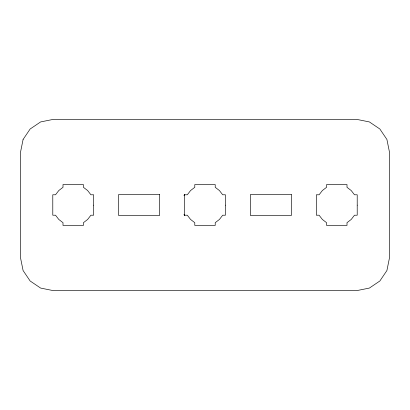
<?xml version="1.0" encoding="UTF-8"?>
<svg xmlns="http://www.w3.org/2000/svg" width="410" height="410" viewBox="0 0 410 410"><rect width="100%" height="100%" fill="white"/><g stroke="black" fill="none" stroke-linecap="round" stroke-linejoin="round"><path stroke-width="0.61" d="M184.736 215.624A23.39 23.39 0 0 1 184.208 214.517M184.208 195.483A23.39 23.39 0 0 1 184.736 194.376M184.531 215.624A23.39 23.39 0 0 1 184.003 214.517M184.003 195.483A23.39 23.39 0 0 1 184.531 194.376M93.639 205.159L93.639 215.209L90.912 215.209L87.658 219.442L83.425 222.691L83.425 225.423L63.002 225.423L63.002 222.691L58.773 219.437L55.524 215.209L52.787 215.209L52.787 194.781L55.524 194.781L58.773 190.558L63.002 187.308L63.002 184.572L83.425 184.572L83.425 187.308L87.658 190.558L90.907 194.781L93.639 194.781L93.639 205.159M225.428 205.159L225.423 215.209L222.697 215.209L219.447 219.442L215.214 222.691L215.214 225.423L194.786 225.423L194.786 222.691L190.558 219.437L187.308 215.209L184.577 215.209L184.577 194.781L187.314 194.781L190.558 190.558L194.786 187.308L194.786 184.572L215.214 184.572L215.214 187.308L219.442 190.558L222.691 194.781L225.423 194.781L225.428 205.159M357.212 205.159L357.212 215.209L354.481 215.209L351.232 219.442L346.998 222.691L346.998 225.423L326.575 225.423L326.575 222.691L322.342 219.437L319.093 215.209L316.361 215.209L316.361 194.781L319.098 194.781L322.347 190.558L326.575 187.308L326.575 184.572L346.998 184.572L346.998 187.308L351.226 190.558L354.481 194.781L357.212 194.781L357.212 205.159M23.088 139.462L20.5 152.284L20.5 257.716L23.088 270.538L30.15 281.009L40.626 288.071L53.449 290.659L356.551 290.659L369.374 288.071L379.85 281.009L386.912 270.538L389.5 257.716L389.5 152.284L386.912 139.462L379.85 128.991L369.374 121.929L356.551 119.341L53.449 119.341L40.626 121.929L30.15 128.991L23.088 139.462M159.536 194.458L118.685 194.458L118.685 215.542L159.536 215.542L159.536 194.458M291.32 194.458L250.469 194.458L250.469 215.542L291.32 215.542L291.32 194.458"/></g></svg>
